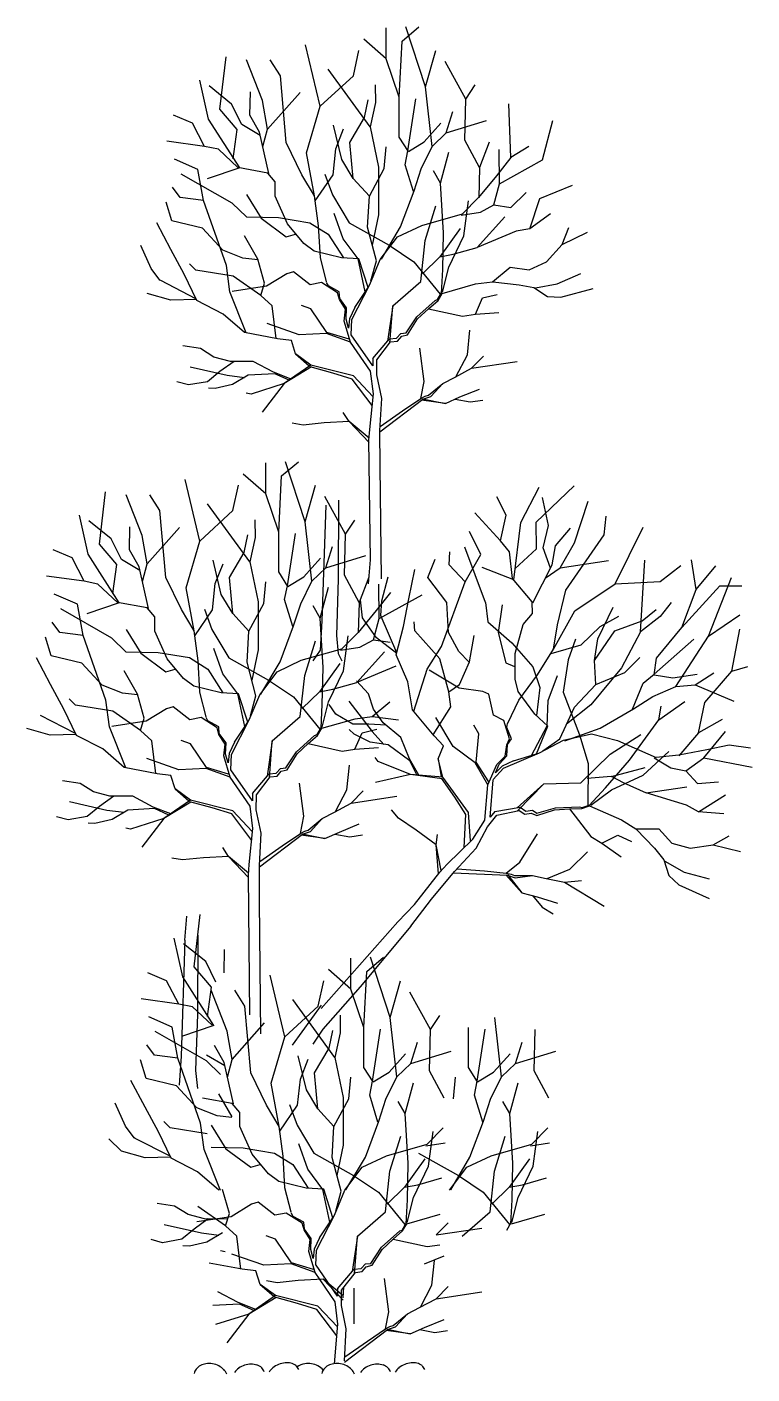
# Model space of a CAD drawing. Extents: x -42728 to 99010, y -18674 to 47645.
# Drawn here: x 46608 to 47145, y 1801 to 2797 of the extents above; entities that cross this region are included whole.
import ezdxf

# ---------------------------------------------------------------- set-up
doc = ezdxf.new("R2010")
doc.units = 0
doc.header["$LTSCALE"] = 100
doc.header["$MEASUREMENT"] = 0
doc.layers.get('0').update_dxf_attribs({"linetype": 'CONTINUOUS'})
doc.layers.get('DEFPOINTS').update_dxf_attribs({"linetype": 'CONTINUOUS'})
doc.layers.add('修饰', color=8, linetype='CONTINUOUS')
doc.layers.add('家具粗线', color=4, linetype='CONTINUOUS')

# ---------------------------------------------------------------- blocks, each defined once
blk = doc.blocks.new('A$C587A68A8')
at = {"color": 8}
for centre, radius, start, end in [((163, -0.7), 8.4, 141.3483, 170.8089), ((166, -3.1), 12.3, 117.0613, 141.3483), ((167.7, -6.4), 16, 97.7046, 117.0613), ((168.3, -11.3), 21, 80.8089, 97.7046), ((168.3, -11.3), 21, 63.9132, 80.8089), ((170.5, -6.9), 16, 44.5564, 63.9132), ((173.2, -4.3), 12.3, 20.2694, 44.5564), ((204.9, -7.8), 16, 124.7678, 144.1245), ((207.7, -11.8), 21, 107.8721, 124.7678), ((207.7, -11.8), 21, 90.9764, 107.8721), ((207.6, -6.9), 16, 71.6196, 90.9764), ((208.8, -3.3), 12.3, 47.3327, 71.6196), ((211.4, -0.5), 8.4, 17.8721, 47.3327), ((237.6, -6.6), 16, 129.2488, 148.6055), ((240.7, -10.5), 21, 112.3531, 129.2488), ((240.7, -10.5), 21, 95.4574, 112.3531), ((240.2, -5.5), 16, 76.1006, 95.4574), ((241.1, -1.9), 12.3, 51.8137, 76.1006), ((243.5, 1.1), 8.4, 22.3531, 51.8137), ((259.1, -6.4), 16, 97.7046, 125.5015), ((259.8, -11.3), 21, 80.8089, 97.7046), ((259.8, -11.3), 21, 63.9132, 80.8089), ((262, -6.9), 16, 41.5724, 63.9132), ((281.1, -0.7), 8.4, 141.3483, 170.8089), ((284.1, -3.1), 12.3, 117.0613, 141.3483), ((285.8, -6.4), 16, 97.7046, 117.0613), ((286.5, -11.3), 21, 80.8089, 97.7046), ((286.5, -11.3), 21, 63.9132, 80.8089), ((288.7, -6.9), 16, 44.5564, 63.9132), ((291.3, -4.3), 12.3, 20.2694, 44.5564), ((321.5, -7.8), 16, 124.7678, 144.1245), ((324.3, -11.8), 21, 107.8721, 124.7678), ((324.3, -11.8), 21, 90.9764, 107.8721), ((324.3, -6.9), 16, 71.6196, 90.9764), ((325.4, -3.3), 12.3, 47.3327, 71.6196), ((328.1, -0.5), 8.4, 17.8721, 47.3327), ((354.2, -6.6), 16, 129.2488, 148.6055), ((357.3, -10.5), 21, 112.3531, 129.2488), ((357.3, -10.5), 21, 95.4574, 112.3531), ((356.8, -5.5), 16, 76.1006, 95.4574), ((357.7, -1.9), 12.3, 51.8137, 76.1006), ((360.1, 1.1), 8.4, 22.3531, 51.8137)]:
    blk.add_arc(centre, radius, start, end, dxfattribs=at)
at = {"layer": '修饰'}
for p, q in [((346.9, 1231.8), (362.5, 1244.8)), ((368.5, 1189.4), (350.3, 1244.8)), ((332.1, 1215.4), (311.4, 1233.6)), ((332.1, 1215.4), (332.1, 1244)), ((271.1, 1171.5), (257.7, 1228.4)), ((301.8, 1199.8), (307, 1223.2)), ((344.1, 1179.9), (346.9, 1231.8)), ((368.5, 1189.4), (378, 1223.2)), ((178.5, 1168.7), (184.1, 1217.1)), ((217.9, 1176.8), (203.1, 1214.5)), ((234.3, 1199.8), (224.8, 1214.5)), ((344.1, 1179.9), (332.1, 1215.4)), ((405.7, 1178.2), (386.7, 1212.8)), ((167.8, 1159.6), (159.8, 1195.5)), ((239.8, 1138), (234.3, 1199.8)), ((271.1, 1171.5), (301.8, 1199.8)), ((317.4, 1152.4), (278.5, 1205.9)), ((189.2, 1173.6), (168.5, 1190.3)), ((206.2, 1163.4), (206.6, 1184.9)), ((222.4, 1150.5), (252.5, 1184.2)), ((322.1, 1191.4), (322.4, 1175)), ((374.8, 1134.5), (368.5, 1189.4)), ((405.7, 1178.2), (414.4, 1191.2)), ((198.6, 1154.6), (189.2, 1173.6)), ((222.4, 1150.5), (217.9, 1176.8)), ((258.4, 1128.5), (271.1, 1171.5)), ((312.2, 1161.1), (315.4, 1177.4)), ((322.4, 1175), (317.4, 1152.4)), ((344.3, 1143.1), (344.1, 1179.9)), ((352.2, 1130.3), (359.7, 1178.5)), ((404.9, 1140.1), (405.7, 1178.2)), ((447.5, 1124.2), (445.6, 1173.8)), ((153, 1156), (135.6, 1163.4)), ((196.7, 1114.5), (167.8, 1159.6)), ((194.5, 1150), (178.5, 1168.7)), ((215, 1147.7), (206.2, 1163.4)), ((298.7, 1138), (312.2, 1161.1)), ((387.6, 1146.9), (393.8, 1166.6)), ((387.6, 1146.9), (424.8, 1158.3)), ((476.7, 1121.9), (486.3, 1158.3)), ((164.3, 1134.5), (153, 1156)), ((190.8, 1123.1), (194.5, 1150)), ((215.8, 1144.5), (198.6, 1154.6)), ((223.8, 1109.4), (215, 1147.7)), ((218.1, 1134.3), (222.4, 1150.5)), ((291.1, 1122.3), (283.5, 1154)), ((285.5, 1132.3), (292.8, 1150.7)), ((317.4, 1152.4), (325.2, 1115.4)), ((367.4, 1138.8), (382.6, 1155.8)), ((374.8, 1134.5), (387.6, 1146.9)), ((164.3, 1134.5), (129.5, 1139.2)), ((177.1, 1131.8), (164.3, 1134.5)), ((254.3, 1108.3), (239.8, 1138)), ((301.7, 1104.8), (298.7, 1138)), ((330.3, 1114), (332.1, 1133.9)), ((352.7, 1129.8), (344.3, 1143.1)), ((352.7, 1129.8), (367.4, 1138.8)), ((364.4, 1113.7), (374.8, 1134.5)), ((418.4, 1114.8), (404.9, 1140.1)), ((427.3, 1138.3), (418.4, 1114.8)), ((464.2, 1134.5), (447.5, 1124.2)), ((158.1, 1113.2), (136.5, 1122.8)), ((195.1, 1114.8), (177.1, 1131.8)), ((265.9, 1088.7), (258.4, 1128.5)), ((283, 1108.2), (285.5, 1132.3)), ((301.7, 1104.8), (291.1, 1122.3)), ((349.7, 1117.5), (352.2, 1130.3)), ((382.4, 1100.5), (390.1, 1129)), ((447.5, 1124.2), (434.3, 1107.4)), ((437, 1100), (436.6, 1131.7)), ((437, 1100), (476.7, 1121.9)), ((189.9, 1081.9), (142.5, 1108.9)), ((163.3, 1084.4), (158.1, 1113.2)), ((196.7, 1114.5), (166.8, 1104.6)), ((222.6, 1109.8), (195.1, 1114.8)), ((229.6, 1101.6), (222.6, 1109.8)), ((265.9, 1088.7), (254.3, 1108.3)), ((266.5, 1084.3), (283, 1108.2)), ((275.4, 1108.9), (282.4, 1089.8)), ((316.6, 1088.5), (330.3, 1114)), ((325.2, 1115.4), (325.1, 1071.1)), ((357.3, 1092.7), (349.7, 1117.5)), ((357.9, 1093.3), (364.4, 1113.7)), ((382.4, 1100.5), (376, 1111.8)), ((418.4, 1114.8), (417.7, 1086.8)), ((141.7, 1087.3), (134.7, 1096.8)), ((229.6, 1088.5), (229.6, 1101.6)), ((316.6, 1088.5), (301.7, 1104.8)), ((385.2, 1054.7), (382.4, 1100.5)), ((434.3, 1107.4), (417.5, 1087.2)), ((431.7, 1080.3), (437, 1100)), ((474.1, 1086.4), (504.4, 1098.5)), ((163.3, 1084.4), (141.7, 1087.3)), ((184.4, 1024.5), (163.3, 1084.4)), ((203, 1089.9), (216.6, 1068)), ((241, 1062.9), (229.6, 1088.5)), ((269.7, 1061), (265.9, 1088.7)), ((282.4, 1089.8), (298, 1063.8)), ((315, 1059.8), (316.6, 1088.5)), ((345.5, 1060.1), (357.9, 1093.3)), ((417.5, 1087.2), (402.7, 1072.1)), ((403.9, 1051.8), (408.3, 1084)), ((447.3, 1078.1), (461.5, 1091.7)), ((465.1, 1058.4), (474.1, 1086.4)), ((133.9, 1065.6), (128.7, 1082.9)), ((189.9, 1081.9), (203, 1069.4)), ((292.3, 1048.9), (284.2, 1072.4)), ((325.1, 1071.1), (319.2, 1043.2)), ((365.1, 1061.5), (402.7, 1072.1)), ((368.1, 1047.4), (378.2, 1079.5)), ((401.4, 1070.8), (419.3, 1073.6)), ((419.3, 1073.6), (431.7, 1080.3)), ((431.7, 1080.3), (447.3, 1078.1)), ((484.1, 1072), (465.1, 1058.4)), ((133.1, 1039.1), (120.1, 1063.7)), ((162.2, 1058.8), (133.9, 1065.6)), ((181, 1038.6), (162.2, 1058.8)), ((203, 1069.4), (232.5, 1068.6)), ((216.6, 1068), (239.8, 1050.9)), ((232.5, 1068.6), (261.5, 1063.9)), ((256, 1044.8), (241, 1062.9)), ((261.5, 1063.9), (278.6, 1053.2)), ((271.3, 1031.9), (269.7, 1061)), ((298, 1063.8), (334.8, 1043.2)), ((323.1, 1028.6), (315, 1059.8)), ((327.7, 1030.1), (345.5, 1060.1)), ((342.7, 1050.9), (365.1, 1061.5)), ((382.2, 1032.4), (400.8, 1058.6)), ((416.4, 1041.1), (441.9, 1069.3)), ((465.1, 1058.4), (452.4, 1056.2)), ((495, 1043.7), (501, 1059.5)), ((213.5, 1030.1), (201.3, 1051.7)), ((239.8, 1050.9), (248.4, 1053.3)), ((278.6, 1053.2), (292.6, 1031.4)), ((306.4, 1030.4), (292.3, 1048.9)), ((326.6, 1029.8), (342.7, 1050.9)), ((364.1, 1009.6), (368.1, 1047.4)), ((384.5, 1020.7), (385.2, 1054.7)), ((390.1, 1023), (403.9, 1051.8)), ((452.4, 1056.2), (416.4, 1041.1)), ((495, 1043.7), (518.3, 1055.2)), ((115, 1021.6), (105.4, 1042.8)), ((145.5, 1016.4), (133.1, 1039.1)), ((199.7, 1031.2), (181, 1038.6)), ((265.7, 1037.7), (256, 1044.8)), ((290.8, 1031.5), (265.7, 1037.7)), ((334.8, 1043.2), (357.7, 1027.9)), ((381.9, 1032.4), (394, 1034.8)), ((394, 1034.8), (416.4, 1041.1)), ((480.5, 1027.8), (495, 1043.7)), ((123, 1010.9), (115, 1021.6)), ((156.2, 1020), (150.3, 1025.9)), ((187.6, 1000), (184.4, 1024.5)), ((213.5, 1029.7), (199.7, 1031.2)), ((219.8, 1008.1), (213.5, 1030.1)), ((276.9, 1009.2), (271.3, 1031.9)), ((307, 1030.5), (290.8, 1031.5)), ((312.8, 1000.2), (306.4, 1030.4)), ((315.5, 1004.2), (307, 1030.5)), ((317, 1006.7), (326.6, 1029.8)), ((318.1, 1010.3), (323.1, 1028.6)), ((357.7, 1027.9), (382.1, 997.9)), ((365.9, 1016.8), (381.9, 1032.4)), ((384.2, 999.7), (390.1, 1023)), ((430.4, 1009.4), (446.8, 1023)), ((446.8, 1023), (464.5, 1020.5)), ((464.5, 1020.5), (480.5, 1027.8)), ((123.8, 1010.4), (123, 1010.9)), ((156.3, 993.7), (123.8, 1010.4)), ((157.1, 991.9), (145.5, 1016.4)), ((190.6, 1014.6), (156.2, 1020)), ((216.4, 996.6), (190.6, 1014.6)), ((240.4, 1016.7), (221.6, 1005.2)), ((246.4, 1018.5), (240.4, 1016.7)), ((262, 1006.5), (246.4, 1018.5)), ((272.3, 1008.6), (262, 1006.5)), ((287.2, 999), (272.3, 1008.6)), ((278.8, 1005.5), (277, 1008.7)), ((338.2, 987.1), (364.1, 1009.6)), ((383.2, 998.6), (384.5, 1020.7)), ((414.8, 1007.3), (430.4, 1009.4)), ((430.7, 1009.4), (455, 1006.6)), ((490.3, 1007.3), (512, 1017)), ((133, 992.3), (111.3, 998.4)), ((202.8, 962.1), (187.6, 1000)), ((221.6, 1005.2), (189.8, 1000.3)), ((216.4, 996.6), (219.8, 1008.1)), ((226.8, 987.1), (216.4, 996.6)), ((288.7, 1000.1), (278.8, 1005.5)), ((288.9, 993), (287.2, 999)), ((289.2, 993.8), (288.7, 1000.1)), ((300.3, 974.4), (317, 1006.7)), ((303.1, 985.7), (315.5, 1004.2)), ((379.6, 992.9), (383.7, 999.6)), ((380.1, 992), (383.9, 998.6)), ((383.9, 998.6), (414.8, 1007.3)), ((421.3, 994.4), (434.7, 997.7)), ((455, 1006.6), (468.7, 1004)), ((468.7, 1004), (481.4, 995.8)), ((470.1, 1003.7), (490.3, 1007.3)), ((493.8, 995.1), (523.6, 1003.2)), ((156.8, 993.1), (133, 992.3)), ((181.5, 979.5), (157.1, 991.9)), ((230.5, 956.8), (226.8, 987.1)), ((262.5, 984.3), (253.9, 987.4)), ((277.4, 962.6), (262.5, 984.3)), ((294.6, 984.1), (288.9, 993)), ((295.5, 985.2), (289.2, 993.8)), ((293.4, 973.1), (294.6, 984.1)), ((295.1, 974.8), (295.5, 985.2)), ((303.1, 985.7), (298.2, 975.2)), ((338.2, 987.1), (333.5, 954.4)), ((335.5, 952.5), (338.2, 987.1)), ((360.6, 977), (377.4, 992)), ((361.2, 975), (371.2, 984.5)), ((371.2, 984.5), (380.1, 992)), ((371.2, 984.5), (402.8, 977.6)), ((377.4, 992), (379.6, 992.9)), ((414.6, 979.3), (421.3, 994.4)), ((481.4, 995.8), (493.8, 995.1)), ((201.1, 962.4), (181.5, 979.5)), ((299.1, 953.6), (293.4, 973.1)), ((297.3, 966.6), (295.1, 974.8)), ((298.2, 975.2), (297.3, 966.6)), ((299.8, 960.3), (300.3, 974.4)), ((350.7, 962.1), (360.6, 977)), ((351.9, 960.4), (361.2, 975)), ((402.8, 977.6), (414.6, 979.3)), ((414.6, 979.3), (436.4, 981)), ((231.8, 956.6), (201.1, 962.4)), ((251.6, 960.3), (222.2, 970.7)), ((277, 961.7), (251.6, 960.3)), ((299.1, 953.6), (277, 961.7)), ((297.8, 956.2), (277.4, 962.6)), ((319.8, 931.8), (299.9, 960.3)), ((341.6, 957.1), (345.7, 961.7)), ((342.7, 954.6), (346.5, 959)), ((345.7, 961.7), (350.7, 962.1)), ((346.5, 959), (351.9, 960.4)), ((407.2, 941.9), (409.4, 964.5)), ((160.4, 947.6), (144.2, 950.1)), ((172.8, 939.8), (160.4, 947.6)), ((244.5, 955.2), (231.8, 956.6)), ((248.3, 942.7), (244.5, 955.2)), ((317.7, 926.6), (299.1, 953.6)), ((319.9, 938.6), (335.3, 956.7)), ((323.5, 937.2), (336.3, 953.8)), ((335.3, 956.7), (341.6, 957.1)), ((336.3, 953.8), (342.7, 954.6)), ((367.3, 917.3), (363.3, 948)), ((188.1, 935.8), (172.8, 939.8)), ((191.5, 935.8), (178.4, 926.4)), ((209.3, 935.8), (188.1, 935.8)), ((227.9, 925.8), (209.3, 935.8)), ((248.3, 942.7), (261, 931.8)), ((262.4, 932.3), (248.3, 942.7)), ((319.9, 938.6), (319.8, 931.8)), ((323.4, 923.3), (323.5, 937.2)), ((396.5, 921.6), (407.2, 941.9)), ((411.1, 929.4), (422.1, 940.7)), ((411.1, 929.4), (453.3, 935.8)), ((150.8, 930.9), (185.1, 923.1)), ((178.4, 926.4), (167, 917)), ((185.1, 923.1), (201.2, 921)), ((204.6, 923), (190.2, 914.5)), ((229.3, 924.4), (204.6, 923)), ((244.3, 919.5), (227.9, 925.8)), ((242.6, 918.5), (229.3, 924.4)), ((262.4, 932.3), (237.9, 915.2)), ((263, 930.6), (237.9, 915.2)), ((282.7, 925), (261.9, 930.9)), ((301.8, 922.4), (262.4, 932.3)), ((300.8, 919.5), (282.7, 925)), ((319.8, 903.4), (301.8, 922.4)), ((320.3, 905.9), (317.7, 926.6)), ((328, 901.6), (323.4, 923.3)), ((384.5, 915.4), (395.8, 921.2)), ((395.8, 921.2), (411.1, 929.4)), ((149.3, 914), (138.6, 916.8)), ((167, 917), (149.3, 914)), ((174.2, 910.6), (167.8, 911)), ((190.2, 914.5), (174.2, 910.6)), ((237.9, 915.2), (207.2, 905.5)), ((237.9, 915.2), (217.6, 888.8)), ((319.2, 895.1), (300.8, 919.5)), ((364.2, 901.5), (367.3, 917.3)), ((371.4, 904.6), (384.5, 915.4)), ((373.4, 903.3), (384.5, 915.4)), ((400.3, 902.9), (418.4, 910.2)), ((207.2, 905.5), (202.7, 906.4)), ((316.9, 872.9), (320.3, 905.9)), ((326.4, 871.9), (328, 901.6)), ((326.4, 870.7), (366.2, 900.8)), ((347.4, 890.1), (364.2, 901.5)), ((364.2, 901.5), (368.2, 903.7)), ((386.9, 896.8), (364.9, 899.9)), ((365.9, 901.2), (386.9, 896.8)), ((366.2, 900.8), (373.4, 903.3)), ((368.2, 903.7), (371.4, 904.6)), ((386.9, 896.8), (400.3, 902.9)), ((396.1, 901), (409.9, 898.3)), ((409.9, 898.3), (421.6, 900.1)), ((297.8, 880.3), (292.3, 888.4)), ((326.6, 875.7), (347.4, 890.1)), ((255.3, 877), (245.2, 878.7)), ((274.7, 878.9), (255.3, 877)), ((297.8, 880.3), (274.7, 878.9)), ((316.3, 864.9), (297.8, 880.3)), ((316.3, 860.8), (297.8, 880.3)), ((316.2, 863), (316.9, 872.9)), ((326.5, 838.9), (326.4, 871.9)), ((317.6, 752.4), (316.2, 863)), ((220.8, 813.5), (220.8, 842)), ((235.5, 829.9), (251.1, 842.9)), ((257.2, 787.5), (239, 842.9)), ((327.7, 734.8), (326.5, 838.9)), ((159.8, 769.6), (146.4, 826.5)), ((220.8, 813.5), (200, 831.7)), ((232.8, 777.9), (235.5, 829.9)), ((67.2, 766.8), (72.8, 815.2)), ((106.6, 774.9), (91.8, 812.6)), ((123, 797.9), (113.5, 812.6)), ((190.5, 797.9), (195.7, 821.3)), ((232.8, 777.9), (220.8, 813.5)), ((257.2, 787.5), (266.7, 821.3)), ((294.4, 776.2), (275.4, 810.9)), ((443, 793.6), (434.4, 810.5)), ((456.7, 786.9), (473.5, 819.7)), ((470.7, 787.2), (505.9, 820.9)), ((482.1, 784.1), (476.8, 810.1)), ((128.4, 736.1), (123, 797.9)), ((159.8, 769.6), (190.5, 797.9)), ((206.1, 750.5), (167.1, 804)), ((276.3, 802.8), (272.7, 695.9)), ((288.1, 807.4), (287.8, 734.4)), ((506.2, 768.2), (519, 806.7)), ((56.5, 757.7), (48.5, 793.6)), ((77.8, 771.7), (57.2, 788.4)), ((210.8, 789.5), (211.1, 773.1)), ((263.5, 732.6), (257.2, 787.5)), ((294.4, 776.2), (303.1, 789.2)), ((437.9, 769.9), (414.2, 795.7)), ((437.9, 769.9), (443, 793.6)), ((450.2, 733.8), (456.7, 786.9)), ((471.1, 762.5), (470.7, 787.2)), ((533.6, 775.5), (535.6, 792.9)), ((94.9, 761.5), (95.3, 783)), ((111.1, 748.6), (106.6, 774.9)), ((111.1, 748.6), (141.2, 782.3)), ((200.9, 759.2), (204.1, 775.4)), ((211.1, 773.1), (206.1, 750.5)), ((233, 741.2), (232.8, 777.9)), ((240.8, 728.4), (248.4, 776.6)), ((293.5, 738.1), (294.4, 776.2)), ((419.6, 757.4), (409.1, 778.6)), ((477.2, 763.4), (482.1, 784.1)), ((488.7, 765.4), (502.7, 781.7)), ((498.3, 724.4), (533.6, 775.5)), ((543.8, 730.2), (569.8, 782.5)), ((41.7, 754.1), (24.3, 761.5)), ((83.2, 748.1), (67.2, 766.8)), ((87.3, 752.6), (77.8, 771.7)), ((103.7, 745.8), (94.9, 761.5)), ((147.1, 726.6), (159.8, 769.6)), ((276.3, 745), (282.5, 764.7)), ((390.4, 747.9), (391.1, 759.7)), ((424.1, 713), (404.9, 764)), ((446.1, 759.7), (437.9, 769.9)), ((449.1, 735.1), (446.1, 759.7)), ((451.1, 744.1), (471.1, 762.5)), ((484, 744.7), (477.2, 763.4)), ((485.5, 747.7), (488.7, 765.4)), ((493, 745.1), (506.2, 768.2)), ((52.9, 732.6), (41.7, 754.1)), ((85.4, 712.6), (56.5, 757.7)), ((79.5, 721.2), (83.2, 748.1)), ((104.5, 742.5), (87.3, 752.6)), ((106.8, 732.4), (111.1, 748.6)), ((179.7, 720.3), (172.1, 752)), ((174.2, 730.4), (181.5, 748.8)), ((187.3, 736.1), (200.9, 759.2)), ((206.1, 750.5), (213.9, 713.5)), ((256.1, 736.8), (271.3, 753.9)), ((276.3, 745), (313.5, 756.3)), ((315.9, 730.2), (317.6, 752.4)), ((370.6, 736.2), (377.6, 752.9)), ((405.3, 732), (390.4, 747.9)), ((405.3, 732), (419.6, 757.4)), ((467.7, 712.6), (485.5, 747.7)), ((493, 745.1), (537.6, 751.9)), ((567.3, 685.9), (571.4, 752)), ((585.5, 732.4), (604.5, 747.1)), ((618.8, 725), (614.4, 752.3)), ((618.8, 725), (637.1, 747)), ((52.9, 732.6), (18.2, 737.3)), ((112.4, 707.4), (103.7, 745.8)), ((142.9, 706.4), (128.4, 736.1)), ((190.4, 702.9), (187.3, 736.1)), ((241.3, 727.9), (233, 741.2)), ((241.3, 727.9), (256.1, 736.8)), ((263.5, 732.6), (276.3, 745)), ((307.1, 712.9), (293.5, 738.1)), ((316, 736.3), (307.1, 712.9)), ((328, 714.4), (334.1, 736.8)), ((353.1, 716.3), (358.8, 743.6)), ((388.1, 712.9), (370.6, 736.2)), ((450.2, 733.8), (420.8, 745.2)), ((467.1, 713.7), (449.1, 735.1)), ((479.3, 735.4), (493, 745.1)), ((630.2, 681.8), (651.6, 736.1)), ((65.7, 729.9), (52.9, 732.6)), ((83.8, 712.9), (65.7, 729.9)), ((154.5, 686.8), (147.1, 726.6)), ((171.7, 706.3), (174.2, 730.4)), ((219, 712.1), (220.8, 732)), ((238.3, 715.6), (240.8, 728.4)), ((253.1, 711.7), (263.5, 732.6)), ((271.1, 698.6), (278.7, 727.1)), ((287.8, 734.4), (286.1, 682.4)), ((336.1, 722.3), (323, 705.5)), ((325.7, 698.1), (325.3, 729.8)), ((383.3, 672.3), (405.3, 732)), ((490.5, 692.3), (498.3, 724.4)), ((506.6, 705.2), (543.8, 730.2)), ((543.8, 730.2), (585.5, 732.4)), ((605.4, 690), (640.7, 728.3)), ((605.4, 690), (618.8, 725)), ((640.7, 728.3), (660.9, 728.4)), ((46.8, 711.3), (25.1, 720.8)), ((52, 682.5), (46.8, 711.3)), ((85.4, 712.6), (55.4, 702.6)), ((111.3, 707.9), (83.8, 712.9)), ((190.4, 702.9), (179.7, 720.3)), ((205.2, 686.6), (219, 712.1)), ((213.9, 713.5), (213.7, 669.2)), ((246, 690.8), (238.3, 715.6)), ((246.6, 691.4), (253.1, 711.7)), ((271.1, 698.6), (264.7, 709.9)), ((307.1, 712.9), (306.3, 684.8)), ((310.4, 698.9), (308.4, 715.3)), ((325.7, 698.1), (365.4, 720)), ((327.3, 701), (328, 714.4)), ((348.1, 690.9), (353.1, 716.3)), ((389.7, 685.4), (388.1, 712.9)), ((424.1, 713), (426.2, 695.1)), ((439.3, 710.8), (435.8, 685.3)), ((467.3, 702.9), (467.1, 713.7)), ((595.8, 713), (585.6, 700.1)), ((78.5, 680), (31.2, 707)), ((118.3, 699.7), (111.3, 707.9)), ((118.3, 686.6), (118.3, 699.7)), ((154.5, 686.8), (142.9, 706.4)), ((155.2, 682.3), (171.7, 706.3)), ((164.1, 706.9), (171.1, 687.9)), ((205.2, 686.6), (190.4, 702.9)), ((273.9, 652.8), (271.1, 698.6)), ((323, 705.5), (306.2, 685.3)), ((323.1, 680.4), (310.4, 698.9)), ((320.4, 678.4), (325.7, 698.1)), ((327.6, 700.1), (327.3, 701)), ((342, 666.6), (327.6, 700.1)), ((458.9, 692.8), (467.3, 702.9)), ((486.9, 669.8), (506.6, 705.2)), ((527.8, 679.5), (542.1, 708.8)), ((529.9, 690.8), (547.2, 700.3)), ((585.6, 700.1), (567.3, 685.9)), ((568.8, 695.9), (581.7, 706.4)), ((630.2, 681.8), (659.1, 701.7)), ((30.3, 685.3), (23.4, 694.9)), ((52, 682.5), (30.3, 685.3)), ((91.7, 688), (105.2, 666.1)), ((129.7, 660.9), (118.3, 686.6)), ((158.4, 659), (154.5, 686.8)), ((171.1, 687.9), (186.6, 661.9)), ((203.7, 657.9), (205.2, 686.6)), ((234.2, 658.1), (246.6, 691.4)), ((272.7, 695.9), (271, 669)), ((306.2, 685.3), (291.3, 670.2)), ((341.4, 664.7), (348.1, 690.9)), ((358.7, 686.9), (357.9, 695.1)), ((381.7, 660.8), (358.7, 686.9)), ((399.3, 667.7), (389.7, 685.4)), ((426.2, 695.1), (448.4, 675.6)), ((435.8, 685.3), (442.8, 657.3)), ((451.3, 665.8), (458.9, 692.8)), ((486.9, 669.8), (490.5, 692.3)), ((512.6, 673.9), (529.9, 690.8)), ((524.8, 659.4), (543.7, 686.8)), ((543.7, 686.8), (568.8, 695.9)), ((567.3, 685.9), (549.7, 652.5)), ((582.1, 661.6), (605.4, 690)), ((651.7, 649.4), (659.2, 688.2)), ((22.5, 663.7), (17.3, 681)), ((73.1, 622.6), (52, 682.5)), ((78.5, 680), (91.6, 667.5)), ((256.8, 645.4), (266.9, 677.6)), ((286.1, 682.4), (287.8, 665.7)), ((292.6, 649.9), (297, 682.1)), ((307.9, 671.7), (320.4, 678.4)), ((320.4, 678.4), (336, 676.2)), ((341.9, 665.8), (323.1, 680.4)), ((370.1, 651.4), (383.3, 672.3)), ((409.2, 658.1), (413.6, 682.5)), ((448.4, 675.6), (467.8, 653.5)), ((484.6, 666), (512.6, 673.9)), ((507.2, 679.2), (500.4, 660.1)), ((524.8, 659.4), (527.8, 679.5)), ((579.9, 646.7), (616.5, 679.1)), ((600, 635.5), (630.2, 681.8)), ((21.8, 637.2), (8.7, 661.8)), ((50.9, 656.9), (22.5, 663.7)), ((91.6, 667.5), (121.2, 666.7)), ((105.2, 666.1), (128.5, 649)), ((121.2, 666.7), (150.2, 662)), ((144.7, 642.8), (129.7, 660.9)), ((150.2, 662), (167.2, 651.3)), ((181, 647), (172.9, 670.5)), ((186.6, 661.9), (223.5, 641.3)), ((213.7, 669.2), (207.9, 641.3)), ((253.7, 659.6), (291.3, 670.2)), ((271, 669), (264.3, 659)), ((287.8, 665.7), (291.1, 659)), ((290, 668.9), (307.9, 671.7)), ((305, 639.2), (330.6, 667.4)), ((352.3, 639.6), (341.4, 664.7)), ((390.1, 630.5), (381.7, 660.8)), ((409, 657.8), (399.3, 667.7)), ((451.3, 642.2), (451.3, 665.8)), ((472.2, 646), (486.9, 669.8)), ((500.4, 660.1), (495.8, 630.2)), ((552.7, 648.2), (566.8, 662.3)), ((580, 646.1), (582.1, 661.6)), ((69.7, 636.7), (50.9, 656.9)), ((102.2, 628.2), (89.9, 649.7)), ((128.5, 649), (137, 651.4)), ((159.9, 630), (158.4, 659)), ((167.2, 651.3), (181.2, 629.5)), ((211.8, 626.7), (203.7, 657.9)), ((215.2, 627.8), (231.4, 649)), ((216.4, 628.2), (234.2, 658.1)), ((231.4, 649), (253.7, 659.6)), ((270.9, 630.5), (289.5, 656.7)), ((273.1, 618.8), (273.9, 652.8)), ((278.7, 621.1), (292.6, 649.9)), ((341.1, 654.2), (305, 639.2)), ((357.6, 612.5), (370.1, 651.4)), ((399.6, 633.7), (372, 650.3)), ((400.1, 637.1), (409.2, 658.1)), ((442.8, 657.3), (450.9, 653.7)), ((467.8, 653.5), (474.1, 634.4)), ((549.7, 652.5), (521.3, 618.5)), ((525.9, 637.3), (524.8, 659.4)), ((525.9, 637.3), (552.7, 648.2)), ((617.8, 636.9), (635.1, 648.1)), ((626.7, 620.6), (651.7, 649.4)), ((651.7, 649.4), (666.7, 653.9)), ((34.2, 614.5), (21.8, 637.2)), ((88.4, 629.2), (69.7, 636.7)), ((154.4, 635.8), (144.7, 642.8)), ((179.5, 629.6), (154.4, 635.8)), ((195, 628.5), (181, 647)), ((223.5, 641.3), (246.4, 625.9)), ((252.7, 607.7), (256.8, 645.4)), ((282.7, 632.9), (305, 639.2)), ((315.7, 628.5), (304.8, 640.7)), ((356.5, 613.9), (352.3, 639.6)), ((390.1, 630.5), (400.1, 637.1)), ((454.3, 630.6), (451.3, 642.2)), ((454.9, 622.6), (472.2, 646)), ((481.9, 622.3), (490.7, 645.6)), ((506.4, 616.2), (525.9, 637.3)), ((559.9, 614.5), (569.8, 638.5)), ((569.8, 638.5), (579.9, 646.7)), ((578.7, 626.1), (600, 635.5)), ((580, 646.1), (597.1, 643.5)), ((597.1, 643.5), (619.6, 646.9)), ((600, 635.5), (617.8, 636.9)), ((617.8, 636.9), (653.7, 621.9)), ((44.9, 618.1), (39, 624)), ((76.3, 598.1), (73.1, 622.6)), ((102.1, 627.8), (88.4, 629.2)), ((108.5, 606.2), (102.2, 628.2)), ((165.6, 607.3), (159.9, 630)), ((195.7, 628.6), (179.5, 629.6)), ((201.5, 598.3), (195, 628.5)), ((204.2, 602.3), (195.7, 628.6)), ((205.6, 604.7), (215.2, 627.8)), ((206.8, 608.3), (211.8, 626.7)), ((246.4, 625.9), (270.8, 596)), ((254.6, 614.9), (270.5, 630.5)), ((270.5, 630.5), (282.7, 632.9)), ((320.3, 614.5), (315.7, 628.5)), ((392, 616.5), (390.1, 630.5)), ((421.4, 630.7), (399.6, 633.7)), ((427.2, 628.2), (421.4, 630.7)), ((431.5, 609), (427.2, 628.2)), ((444.8, 601.6), (454.9, 622.6)), ((469.6, 609.9), (454.3, 630.6)), ((474.1, 634.4), (471, 608.6)), ((495.8, 630.2), (511, 590.8)), ((560.8, 614.6), (578.7, 626.1)), ((45.8, 590), (34.2, 614.5)), ((79.3, 612.6), (44.9, 618.1)), ((105, 594.7), (79.3, 612.6)), ((129, 614.8), (110.3, 603.2)), ((135.1, 616.6), (129, 614.8)), ((150.7, 604.6), (135.1, 616.6)), ((271.9, 596.7), (273.1, 618.8)), ((272.9, 597.8), (278.7, 621.1)), ((285.7, 609.7), (279.3, 618.6)), ((297.7, 621.7), (319.1, 593.8)), ((319.1, 607.5), (335.5, 621.1)), ((329.5, 601.7), (320.3, 614.5)), ((376.4, 589.8), (356.5, 613.9)), ((375.5, 590.8), (392, 616.5)), ((480.9, 599.1), (481.9, 622.3)), ((492.7, 587), (506.4, 616.2)), ((521.3, 618.5), (499, 600.7)), ((530, 596.9), (560.8, 614.6)), ((584.2, 604.5), (608.3, 621.6)), ((584.2, 604.5), (586.5, 617.3)), ((621, 592.5), (626.7, 620.6)), ((44.9, 591.8), (12.5, 608.5)), ((91.5, 560.1), (76.3, 598.1)), ((110.3, 603.2), (78.4, 598.4)), ((105, 594.7), (108.5, 606.2)), ((161, 606.7), (150.7, 604.6)), ((175.9, 597.1), (161, 606.7)), ((167.4, 603.6), (165.6, 606.8)), ((177.4, 598.2), (167.4, 603.6)), ((177.8, 591.8), (177.4, 598.2)), ((189, 572.5), (205.6, 604.7)), ((191.8, 583.8), (204.2, 602.3)), ((226.9, 585.1), (252.7, 607.7)), ((268.3, 590.9), (272.3, 597.7)), ((272.6, 596.7), (303.4, 605.4)), ((301.3, 600.7), (285.7, 609.7)), ((316, 600.6), (301.3, 600.7)), ((303.4, 605.4), (319.1, 607.5)), ((332.2, 599.5), (316, 600.6)), ((319.4, 607.5), (343.7, 604.6)), ((345.8, 588.2), (329.5, 601.7)), ((394, 580), (378.1, 606.8)), ((417.7, 591.5), (413.1, 599.5)), ((440.8, 604), (431.5, 609)), ((446.2, 587.1), (440.8, 604)), ((443.8, 597.5), (444.4, 601.1)), ((466.6, 571.7), (480.9, 599.1)), ((481.5, 598.7), (469.6, 609.9)), ((471.2, 573.1), (481.5, 598.7)), ((557.1, 567.4), (584.2, 604.5)), ((642.9, 604.9), (621, 592.5)), ((21.6, 590.4), (0, 596.5)), ((45.4, 591.1), (21.6, 590.4)), ((70.2, 577.6), (45.8, 590)), ((115.5, 585.2), (105, 594.7)), ((119.1, 554.9), (115.5, 585.2)), ((151.2, 582.3), (142.6, 585.5)), ((177.5, 591), (175.9, 597.1)), ((183.3, 582.2), (177.5, 591)), ((184.2, 583.3), (177.8, 591.8)), ((226.9, 585.1), (222.2, 552.5)), ((224.2, 550.5), (226.9, 585.1)), ((249.3, 575.1), (266, 590)), ((259.9, 582.6), (268.8, 590.1)), ((266, 590), (268.3, 590.9)), ((268.8, 590.1), (272.6, 596.7)), ((302.7, 591.2), (298, 595.5)), ((317.5, 584), (302.7, 591.2)), ((303.3, 577.4), (310, 592.5)), ((310, 592.5), (323.4, 595.8)), ((319.1, 593.8), (330.1, 581.9)), ((353.8, 568.6), (345.8, 588.2)), ((385.2, 580.6), (376.4, 589.8)), ((415.3, 565.3), (417.7, 591.5)), ((443.6, 581.4), (446.2, 587.1)), ((448, 587), (443.8, 597.5)), ((444.3, 581.8), (448, 587)), ((473.9, 574), (496.1, 585.7)), ((477.1, 576), (492.7, 587)), ((496.1, 585.7), (522, 591.6)), ((497.2, 585.2), (530, 596.9)), ((511, 590.8), (518.8, 564.3)), ((522, 591.6), (545.9, 585.5)), ((539.3, 572.7), (567.6, 591)), ((545.9, 585.5), (581.7, 569.7)), ((621, 592.5), (602.6, 571.4)), ((626, 569.3), (645.8, 593.9)), ((89.8, 560.5), (70.2, 577.6)), ((166.1, 560.6), (151.2, 582.3)), ((182.1, 571.2), (183.3, 582.2)), ((183.7, 572.9), (184.2, 583.3)), ((186, 564.7), (183.7, 572.9)), ((186.9, 573.3), (186, 564.7)), ((191.8, 583.8), (186.9, 573.3)), ((239.3, 560.2), (249.3, 575.1)), ((240.6, 558.5), (249.9, 573.1)), ((249.9, 573.1), (259.9, 582.6)), ((259.9, 582.6), (291.5, 575.7)), ((291.5, 575.7), (303.3, 577.4)), ((303.3, 577.4), (325.1, 579)), ((334, 581.3), (317.5, 584)), ((353.9, 566.7), (334, 581.3)), ((380.3, 568.6), (385.2, 580.6)), ((414.4, 564.9), (394, 580)), ((440.5, 559.8), (473.9, 574)), ((442.3, 570.9), (443.6, 581.4)), ((443.7, 571.2), (444.3, 581.8)), ((449.9, 566.7), (471.2, 573.1)), ((512.1, 546.2), (539.3, 572.7)), ((569.7, 553.3), (593.6, 575.3)), ((628.5, 576.7), (602.7, 571.9)), ((649.4, 581.2), (628.5, 576.7)), ((668.9, 578.5), (649.4, 581.2)), ((120.5, 554.6), (89.8, 560.5)), ((140.3, 558.4), (110.9, 568.8)), ((186.4, 554.3), (166.1, 560.6)), ((187.8, 551.6), (182.1, 571.2)), ((188.4, 558.4), (189, 572.5)), ((234.4, 559.7), (239.3, 560.2)), ((295.9, 540), (298.1, 562.6)), ((324.9, 566.2), (322, 569.8)), ((354.7, 554), (324.9, 566.2)), ((362.4, 553.3), (353.8, 568.6)), ((360.4, 553.6), (353.9, 566.7)), ((384.5, 551.6), (380.3, 568.6)), ((380.3, 568.6), (383.1, 552)), ((426.3, 544.5), (414.4, 564.9)), ((427, 547.4), (415.3, 565.3)), ((426.3, 544.5), (434.4, 563.2)), ((433.2, 555.7), (436.7, 563.5)), ((439.4, 561.8), (433.2, 555.7)), ((434.4, 563.2), (442.3, 570.9)), ((436.7, 563.5), (443.7, 571.2)), ((449.9, 566.7), (439.4, 561.8)), ((518.8, 564.3), (518.5, 525.7)), ((534.9, 541.8), (557.1, 567.4)), ((540.6, 552.2), (571.6, 560.5)), ((579.8, 569.5), (595.4, 560.3)), ((602.7, 571.9), (581.7, 569.7)), ((595.4, 560.3), (609.3, 557.5)), ((609.3, 557.5), (626, 569.3)), ((626, 569.3), (670.5, 560.8)), ((49.1, 545.7), (32.8, 548.2)), ((133.1, 553.2), (120.5, 554.6)), ((137, 540.8), (133.1, 553.2)), ((165.6, 559.7), (140.3, 558.4)), ((187.8, 551.6), (165.6, 559.7)), ((206.4, 524.7), (187.8, 551.6)), ((208.5, 529.8), (188.6, 558.3)), ((208.5, 536.6), (224, 554.8)), ((212.2, 535.3), (225, 551.8)), ((224, 554.8), (230.3, 555.2)), ((225, 551.8), (231.4, 552.6)), ((230.3, 555.2), (234.4, 559.7)), ((231.4, 552.6), (235.2, 557.1)), ((235.2, 557.1), (240.6, 558.5)), ((354.7, 554), (322.2, 546.7)), ((384.5, 551.6), (354.7, 554)), ((383.8, 549.9), (354.7, 554)), ((395.5, 533), (383.2, 550.8)), ((408.4, 518.8), (384.5, 551.6)), ((428.3, 514.5), (431.2, 549.2)), ((431.1, 549.3), (440.5, 559.8)), ((518.1, 550.6), (540.3, 552.4)), ((540.3, 552.4), (551.2, 546.5)), ((540.6, 540), (569.7, 553.3)), ((609.3, 557.5), (619.9, 545.8)), ((61.5, 537.9), (49.1, 545.7)), ((76.8, 533.9), (61.5, 537.9)), ((151.1, 530.4), (137, 540.8)), ((137, 540.8), (149.7, 529.8)), ((208.5, 536.6), (208.5, 529.8)), ((212.1, 521.4), (212.2, 535.3)), ((256, 515.4), (251.9, 546.1)), ((285.2, 519.7), (295.9, 540)), ((299.8, 527.5), (310.8, 538.8)), ((423.4, 511.9), (426.3, 544.5)), ((477.8, 545.4), (453.3, 523.3)), ((453.6, 520.4), (477.8, 545.4)), ((477.8, 545.4), (512.1, 546.2)), ((519.8, 525.5), (534.9, 541.8)), ((521.3, 525.7), (540.6, 540)), ((551.2, 546.5), (572.5, 537.1)), ((572.5, 537.1), (610.1, 542.5)), ((609.8, 525.7), (572.5, 537.1)), ((619.9, 545.8), (639.5, 547.3)), ((39.5, 529), (73.8, 521.1)), ((67.1, 524.4), (55.7, 515.1)), ((80.2, 533.9), (67.1, 524.4)), ((97.9, 533.9), (76.8, 533.9)), ((116.6, 523.9), (97.9, 533.9)), ((133, 517.6), (116.6, 523.9)), ((151.1, 530.4), (126.6, 513.3)), ((151.7, 528.6), (126.6, 513.3)), ((171.4, 523.1), (150.6, 528.9)), ((190.4, 520.4), (151.1, 530.4)), ((189.5, 517.6), (171.4, 523.1)), ((208.9, 504), (206.4, 524.7)), ((284.5, 519.3), (299.8, 527.5)), ((299.8, 527.5), (342, 533.9)), ((405.9, 517.2), (395.5, 533)), ((432.7, 519.7), (456.1, 523.8)), ((456.1, 523.8), (461.3, 520.2)), ((471.4, 518.2), (488.6, 523.3)), ((488.6, 523.3), (511, 524.2)), ((511, 524.2), (513.3, 523.4)), ((513.2, 522.5), (520.3, 525.1)), ((513.3, 523.4), (520.8, 526)), ((520.3, 525.1), (549.7, 512.1)), ((621, 519.4), (609.8, 525.7)), ((621, 519.4), (645.8, 535.1)), ((38, 512.1), (27.3, 514.9)), ((55.7, 515.1), (38, 512.1)), ((78.8, 512.6), (62.9, 508.7)), ((73.8, 521.1), (89.9, 519.1)), ((93.3, 521.1), (78.8, 512.6)), ((117.9, 522.5), (93.3, 521.1)), ((126.6, 513.3), (95.9, 503.6)), ((126.6, 513.3), (106.3, 486.9)), ((131.3, 516.5), (117.9, 522.5)), ((207.8, 493.2), (189.5, 517.6)), ((208.4, 501.5), (190.4, 520.4)), ((216.6, 499.7), (212.1, 521.4)), ((252.8, 499.5), (256, 515.4)), ((260.1, 502.7), (273.1, 513.5)), ((262.1, 501.3), (273.1, 513.5)), ((273.1, 513.5), (284.5, 519.3)), ((343.7, 513.6), (337, 521.3)), ((359.9, 502.6), (343.7, 513.6)), ((404.4, 486.7), (405.9, 517.2)), ((410.2, 492.8), (408.4, 518.8)), ((412.2, 494.3), (423.4, 511.9)), ((425.7, 505.7), (434.6, 516.4)), ((432.7, 519.7), (428.3, 514.5)), ((434.6, 516.4), (455.1, 520.9)), ((455.1, 520.9), (460.5, 517.5)), ((460.5, 517.5), (466.3, 518.4)), ((461.3, 520.2), (467.3, 521)), ((466.3, 518.4), (471.4, 516.1)), ((467.3, 521), (471.4, 518.2)), ((471.4, 516.1), (487.8, 521.4)), ((487.8, 521.4), (501.6, 522.3)), ((501.6, 522.3), (513.2, 522.5)), ((501.6, 522.3), (521.5, 496.8)), ((549.7, 512.1), (563, 503.7)), ((644.3, 517.7), (621, 519.4)), ((62.9, 508.7), (56.5, 509)), ((95.9, 503.6), (91.3, 504.5)), ((205.6, 471), (208.9, 504)), ((215.1, 470), (216.6, 499.7)), ((215.1, 468.8), (254.9, 498.9)), ((236.1, 488.2), (252.8, 499.5)), ((252.8, 499.5), (256.9, 501.8)), ((275.5, 494.9), (253.6, 497.9)), ((254.5, 499.2), (275.5, 494.9)), ((254.9, 498.9), (262.1, 501.3)), ((256.9, 501.8), (260.1, 502.7)), ((275.5, 494.9), (289, 500.9)), ((284.8, 499), (298.5, 496.4)), ((289, 500.9), (307.1, 508.3)), ((298.5, 496.4), (310.3, 498.2)), ((378.5, 489), (359.9, 502.6)), ((378.5, 489), (379.5, 498.7)), ((415.3, 486.1), (425.7, 505.7)), ((455.7, 473.1), (472.2, 499.3)), ((531.6, 490.6), (546.4, 498)), ((546.4, 498), (558.9, 492)), ((563, 503.7), (584.3, 503.7)), ((563.3, 503.6), (580.1, 485.9)), ((584.3, 503.7), (596.4, 490.5)), ((186.4, 478.3), (181, 486.5)), ((215.3, 473.7), (236.1, 488.2)), ((380.4, 462.2), (378.5, 489)), ((383, 465.2), (378.5, 489)), ((388.5, 471.1), (412.2, 494.3)), ((395.2, 464.3), (415.3, 486.1)), ((521.5, 496.8), (531.6, 490.6)), ((531.6, 490.6), (549.5, 478)), ((580.1, 485.9), (589, 475.1)), ((596.4, 490.5), (613.3, 485.9)), ((613.3, 485.9), (634.6, 488.9)), ((634.6, 488.9), (649.3, 497.3)), ((634.6, 488.9), (659.9, 482.9)), ((143.9, 475.1), (133.9, 476.7)), ((163.4, 477), (143.9, 475.1)), ((186.4, 478.3), (163.4, 477)), ((205, 458.9), (186.4, 478.3)), ((205, 462.9), (186.4, 478.3)), ((443.1, 462.9), (455.7, 473.1)), ((502.1, 466.6), (518.2, 482.6)), ((589, 475.1), (593.6, 460.7)), ((589.9, 474), (607.7, 463.9)), ((204.9, 461.1), (205.6, 471)), ((206.2, 332.1), (204.9, 461.1)), ((215.1, 437), (215.1, 470)), ((358.5, 433.8), (381.7, 463.9)), ((374.2, 438.8), (395.2, 464.3)), ((381.7, 463.9), (388.5, 471.1)), ((394.4, 463.3), (444.3, 461.1)), ((397.7, 467), (423, 464.9)), ((423, 464.9), (443.1, 462.9)), ((457.6, 444.8), (442.7, 461.2)), ((443.1, 462.9), (447.7, 462)), ((444.2, 461.6), (457.6, 444.8)), ((444.3, 461.1), (451.4, 458.4)), ((447.7, 462), (450.7, 460.7)), ((450.7, 460.7), (467.6, 460.7)), ((451.4, 458.4), (467.6, 460.7)), ((467.6, 460.7), (480.1, 457.9)), ((480.9, 457.8), (502.1, 466.6)), ((593.6, 460.7), (602.7, 452.2)), ((607.7, 463.9), (630.7, 457.6)), ((480.1, 457.9), (497.1, 454.5)), ((497.1, 454.5), (512.8, 456.1)), ((497.1, 454.5), (533.7, 432.5)), ((602.7, 452.2), (630.8, 439.5)), ((216.3, 314.5), (215.1, 437)), ((355, 413.8), (374.2, 438.8)), ((457.6, 444.8), (471.9, 440.9)), ((467.4, 442.1), (476.3, 431.3)), ((471.9, 440.9), (490.5, 435)), ((154.7, 376.2), (160.3, 424.6)), ((343, 417.8), (358.5, 433.8)), ((476.3, 431.3), (486.5, 425.2)), ((146.1, 400.9), (147.8, 423.1)), ((343, 417.8), (272, 337.7)), ((355, 413.8), (308.2, 357.8)), ((144, 367), (136, 402.9)), ((146.1, 400.9), (142.5, 293.9)), ((157.9, 405.5), (157.6, 332.5)), ((165.4, 381.1), (144.7, 397.7)), ((182.4, 370.9), (182.8, 392.3)), ((170.7, 357.4), (154.7, 376.2)), ((174.8, 362), (165.4, 381.1)), ((299.5, 355.6), (278.7, 373.8)), ((299.5, 355.6), (299.5, 384.2)), ((314.2, 372.1), (329.8, 385.1)), ((335.8, 329.6), (317.7, 385.1)), ((129.2, 363.5), (111.8, 370.9)), ((140.4, 341.9), (129.2, 363.5)), ((172.9, 322), (144, 367)), ((238.4, 311.7), (225, 368.6)), ((269.2, 340), (274.4, 363.4)), ((311.4, 320.1), (314.2, 372.1)), ((335.8, 329.6), (345.4, 363.4)), ((167, 330.5), (170.7, 357.4)), ((185.2, 317), (170.5, 354.8)), ((201.6, 340), (192.1, 354.8)), ((308.2, 357.8), (273.7, 318.8)), ((311.4, 320.1), (299.5, 355.6)), ((373.1, 318.4), (354, 353)), ((140.4, 341.9), (105.7, 346.7)), ((153.2, 339.3), (140.4, 341.9)), ((171.3, 322.3), (153.2, 339.3)), ((207.1, 278.2), (201.6, 340)), ((238.4, 311.7), (269.2, 340)), ((245.4, 303.8), (272.5, 340.8)), ((284.8, 292.6), (245.8, 346.1)), ((134.3, 320.7), (112.6, 330.2)), ((157.6, 332.5), (155.9, 280.5)), ((189.7, 290.8), (219.8, 324.5)), ((289.5, 331.6), (289.7, 315.2)), ((342.1, 274.7), (335.8, 329.6)), ((373.1, 318.4), (381.7, 331.4)), ((438.9, 274.7), (432.6, 329.6)), ((166, 289.3), (118.7, 316.4)), ((139.5, 291.9), (134.3, 320.7)), ((172.9, 322), (143, 312)), ((189.7, 290.8), (185.2, 317)), ((225.7, 268.7), (238.4, 311.7)), ((273.7, 318.8), (264.3, 304.9)), ((279.6, 301.3), (282.7, 317.6)), ((289.7, 315.2), (284.8, 292.6)), ((311.6, 283.3), (311.4, 320.1)), ((319.5, 270.5), (327, 318.7)), ((372.2, 280.3), (373.1, 318.4)), ((408.4, 283.3), (408.2, 320.1)), ((416.2, 270.5), (423.8, 318.7)), ((469, 280.3), (469.8, 318.4)), ((117.8, 294.7), (110.9, 304.2)), ((182.4, 288), (173.5, 303.6)), ((266, 278.2), (279.6, 301.3)), ((355, 287.1), (361.1, 306.8)), ((451.7, 287.1), (457.9, 306.8)), ((110.1, 273.1), (104.9, 290.4)), ((139.5, 291.9), (117.8, 294.7)), ((160.6, 231.9), (139.5, 291.9)), ((142.5, 293.9), (140.8, 267.1)), ((183.1, 284.7), (166, 294.8)), ((166, 289.3), (179.1, 276.8)), ((191.1, 249.6), (182.4, 288)), ((185.4, 274.5), (189.7, 290.8)), ((258.4, 262.5), (250.8, 294.2)), ((252.9, 272.5), (260.1, 290.9)), ((284.8, 292.6), (292.5, 255.7)), ((334.8, 279), (349.9, 296)), ((342.1, 274.7), (355, 287.1)), ((355, 287.1), (392.1, 298.5)), ((431.5, 279), (446.7, 296)), ((438.9, 274.7), (451.7, 287.1)), ((451.7, 287.1), (488.9, 298.5)), ((155.9, 280.5), (157.6, 263.8)), ((221.6, 248.5), (207.1, 278.2)), ((269, 245.1), (266, 278.2)), ((297.6, 254.3), (299.5, 274.2)), ((320, 270), (311.6, 283.3)), ((320, 270), (334.8, 279)), ((331.7, 253.9), (342.1, 274.7)), ((385.7, 255), (372.2, 280.3)), ((394.4, 254.3), (396.2, 274.2)), ((416.7, 270), (408.4, 283.3)), ((416.7, 270), (431.5, 279)), ((428.5, 253.9), (438.9, 274.7)), ((482.5, 255), (469, 280.3)), ((109.3, 246.5), (96.2, 271.2)), ((138.4, 266.3), (110.1, 273.1)), ((157.2, 246), (138.4, 266.3)), ((233.2, 228.9), (225.7, 268.7)), ((250.3, 248.4), (252.9, 272.5)), ((269, 245.1), (258.4, 262.5)), ((317, 257.7), (319.5, 270.5)), ((349.7, 240.7), (357.4, 269.2)), ((413.7, 257.7), (416.2, 270.5)), ((446.5, 240.7), (454.1, 269.2)), ((91.2, 229), (81.6, 250.2)), ((189.9, 250.1), (162.4, 255)), ((189.7, 237.6), (177.4, 259.1)), ((197, 241.8), (189.9, 250.1)), ((242.8, 249.1), (249.8, 230)), ((283.9, 228.8), (297.6, 254.3)), ((292.5, 255.7), (292.4, 211.4)), ((324.6, 232.9), (317, 257.7)), ((325.3, 233.6), (331.7, 253.9)), ((349.7, 240.7), (343.3, 252)), ((421.4, 232.9), (413.7, 257.7)), ((422, 233.6), (428.5, 253.9)), ((446.5, 240.7), (440.1, 252)), ((121.7, 223.8), (109.3, 246.5)), ((175.9, 238.6), (157.2, 246)), ((189.6, 237.2), (175.9, 238.6)), ((196.9, 228.7), (197, 241.8)), ((233.2, 228.9), (221.6, 248.5)), ((233.8, 224.5), (250.3, 248.4)), ((283.9, 228.8), (269, 245.1)), ((352.5, 194.9), (349.7, 240.7)), ((449.3, 194.9), (446.5, 240.7)), ((99.2, 218.3), (91.2, 229)), ((132.4, 227.4), (126.5, 233.3)), ((166.8, 222), (132.4, 227.4)), ((163.8, 207.5), (160.6, 231.9)), ((170.3, 230.1), (183.9, 208.2)), ((208.3, 203.1), (196.9, 228.7)), ((237, 201.2), (233.2, 228.9)), ((249.8, 230), (265.3, 204.1)), ((282.3, 200.1), (283.9, 228.8)), ((312.9, 200.3), (325.3, 233.6)), ((384.8, 227.5), (370, 212.3)), ((371.2, 192.1), (375.6, 224.2)), ((409.6, 200.3), (422, 233.6)), ((481.6, 227.5), (466.7, 212.3)), ((468, 192.1), (472.4, 224.2)), ((87.5, 205.9), (75.6, 217.3)), ((100, 217.8), (99.2, 218.3)), ((132.5, 201.2), (100, 217.8)), ((133.3, 199.4), (121.7, 223.8)), ((259.7, 189.2), (251.5, 212.7)), ((332.4, 201.7), (370, 212.3)), ((335.5, 187.6), (345.6, 219.7)), ((368.7, 211), (386.6, 213.8)), ((429.2, 201.7), (466.7, 212.3)), ((432.2, 187.6), (442.3, 219.7)), ((465.5, 211), (483.3, 213.8)), ((109.2, 199.8), (87.5, 205.9)), ((132.9, 200.5), (109.2, 199.8)), ((157.7, 187), (133.3, 199.4)), ((179, 169.5), (163.8, 207.5)), ((170.3, 209.6), (199.8, 208.9)), ((183.9, 208.2), (207.1, 191.1)), ((199.8, 208.9), (228.8, 204.2)), ((223.4, 185), (208.3, 203.1)), ((228.8, 204.2), (245.9, 193.5)), ((238.6, 172.1), (237, 201.2)), ((265.3, 204.1), (302.1, 183.4)), ((290.4, 168.9), (282.3, 200.1)), ((292.4, 211.4), (286.5, 183.5)), ((295, 170.3), (312.9, 200.3)), ((310, 191.1), (332.4, 201.7)), ((362, 204.1), (398.9, 183.4)), ((391.8, 170.3), (409.6, 200.3)), ((406.8, 191.1), (429.2, 201.7)), ((177.3, 169.8), (157.7, 187)), ((207.1, 191.1), (215.7, 193.5)), ((245.9, 193.5), (259.9, 171.7)), ((273.7, 170.6), (259.7, 189.2)), ((293.9, 170), (310, 191.1)), ((331.4, 149.9), (335.5, 187.6)), ((349.5, 172.6), (368.1, 198.8)), ((351.8, 161), (352.5, 194.9)), ((357.4, 163.2), (371.2, 192.1)), ((390.7, 170), (406.8, 191.1)), ((428.2, 149.9), (432.2, 187.6)), ((446.3, 172.6), (464.9, 198.8)), ((448.6, 161), (449.3, 194.9)), ((454.1, 163.2), (468, 192.1)), ((233, 177.9), (223.4, 185)), ((258.1, 171.8), (233, 177.9)), ((302.1, 183.4), (325.1, 168.1)), ((349.2, 172.6), (361.3, 175)), ((361.3, 175), (383.7, 181.4)), ((398.9, 183.4), (421.8, 168.1)), ((446, 172.6), (458.1, 175)), ((458.1, 175), (480.5, 181.4)), ((187.2, 148.3), (180.8, 170.4)), ((244.3, 149.5), (238.6, 172.1)), ((274.4, 170.7), (258.1, 171.8)), ((280.1, 140.4), (273.7, 170.6)), ((282.8, 144.4), (274.4, 170.7)), ((284.3, 146.9), (293.9, 170)), ((285.5, 150.5), (290.4, 168.9)), ((325.1, 168.1), (349.4, 138.2)), ((333.2, 157.1), (349.2, 172.6)), ((351.6, 140), (357.4, 163.2)), ((421.8, 168.1), (446.2, 138.2)), ((430, 157.1), (446, 172.6)), ((448.3, 140), (454.1, 163.2)), ((136.6, 155), (120.3, 157.6)), ((149, 147.3), (136.6, 155)), ((183.7, 136.9), (157.9, 154.8)), ((207.7, 157), (188.9, 145.4)), ((213.8, 158.8), (207.7, 157)), ((229.3, 146.7), (213.8, 158.8)), ((305.6, 127.3), (331.4, 149.9)), ((350.6, 138.8), (351.8, 161)), ((402.3, 127.3), (428.2, 149.9)), ((447.3, 138.8), (448.6, 161)), ((127, 138.3), (161.3, 130.5)), ((164.3, 143.3), (149, 147.3)), ((167.7, 143.3), (154.6, 133.8)), ((188.9, 145.4), (157.1, 140.6)), ((185.4, 143.2), (164.3, 143.3)), ((183.7, 136.9), (187.2, 148.3)), ((239.7, 148.8), (229.3, 146.7)), ((254.6, 139.3), (239.7, 148.8)), ((246.1, 145.7), (244.3, 148.9)), ((256, 140.3), (246.1, 145.7)), ((256.2, 133.2), (254.6, 139.3)), ((256.5, 134), (256, 140.3)), ((267.6, 114.6), (284.3, 146.9)), ((270.4, 125.9), (282.8, 144.4)), ((346.9, 133.1), (351, 139.9)), ((347.4, 132.3), (351.2, 138.8)), ((351.2, 138.8), (382.1, 147.6)), ((378.4, 128.5), (389.4, 139.8)), ((443.7, 133.1), (447.8, 139.9)), ((448, 138.8), (478.9, 147.6)), ((143.2, 124.5), (125.5, 121.4)), ((154.6, 133.8), (143.2, 124.5)), ((161.3, 130.5), (177.4, 128.4)), ((180.8, 130.4), (166.3, 122)), ((194.1, 127.3), (183.7, 136.9)), ((197.8, 97), (194.1, 127.3)), ((229.8, 124.5), (221.2, 127.7)), ((244.7, 102.8), (229.8, 124.5)), ((261.9, 124.3), (256.2, 133.2)), ((262.8, 125.4), (256.5, 134)), ((262.4, 115), (262.8, 125.4)), ((270.4, 125.9), (265.5, 115.5)), ((305.6, 127.3), (300.8, 94.7)), ((302.8, 92.7), (305.6, 127.3)), ((327.9, 117.3), (344.7, 132.2)), ((328.5, 115.2), (338.5, 124.7)), ((338.5, 124.7), (347.4, 132.3)), ((338.5, 124.7), (370.2, 117.8)), ((344.7, 132.2), (346.9, 133.1)), ((378.4, 128.5), (420.6, 134.9)), ((125.5, 121.4), (114.8, 124.3)), ((150.4, 118.1), (144, 118.4)), ((166.3, 122), (150.4, 118.1)), ((183.4, 113), (178.9, 113.9)), ((260.7, 113.3), (261.9, 124.3)), ((266.4, 93.8), (260.7, 113.3)), ((264.6, 106.9), (262.4, 115)), ((265.5, 115.5), (264.6, 106.9)), ((267.1, 100.5), (267.6, 114.6)), ((318, 102.3), (327.9, 117.3)), ((319.3, 100.7), (328.5, 115.2)), ((370.2, 117.8), (381.9, 119.5)), ((199.1, 96.8), (168.4, 102.6)), ((219, 100.5), (189.6, 110.9)), ((244.3, 101.9), (219, 100.5)), ((266.4, 93.8), (244.3, 101.9)), ((265.1, 96.5), (244.7, 102.8)), ((287.2, 72), (267.3, 100.5)), ((308.9, 97.4), (313, 101.9)), ((313, 101.9), (318, 102.3)), ((313.8, 99.2), (319.3, 100.7)), ((367.7, 101.9), (385.7, 109.3)), ((374.5, 82.1), (376.7, 104.8)), ((211.8, 95.4), (199.1, 96.8)), ((215.7, 82.9), (211.8, 95.4)), ((273.9, 87.7), (250.9, 86.4)), ((285, 66.8), (266.4, 93.8)), ((292.5, 68.3), (273.9, 87.7)), ((292.5, 72.3), (273.9, 87.7)), ((287.2, 78.8), (302.6, 96.9)), ((290.8, 77.5), (303.7, 94)), ((302.6, 96.9), (308.9, 97.4)), ((303.7, 94), (310.1, 94.8)), ((310.1, 94.8), (313.8, 99.2)), ((334.7, 57.5), (330.6, 88.3)), ((195.2, 66), (176.6, 76)), ((215.7, 82.9), (228.4, 72)), ((229.7, 72.6), (215.7, 82.9)), ((231.4, 84.4), (221.4, 86.1)), ((250.9, 86.4), (231.4, 84.4)), ((287.2, 78.8), (287.2, 72)), ((290.8, 63.5), (290.8, 77.5)), ((292.4, 70.5), (293.1, 80.4)), ((302.6, 46.4), (302.6, 79.4)), ((363.8, 61.9), (374.5, 82.1)), ((378.4, 69.6), (389.4, 80.9)), ((378.4, 69.6), (420.6, 76.1)), ((211.6, 59.8), (195.2, 66)), ((229.7, 72.6), (205.2, 55.4)), ((230.3, 70.8), (205.2, 55.4)), ((250.1, 65.2), (229.3, 71.1)), ((269.1, 62.6), (229.7, 72.6)), ((287.6, 46.1), (285, 66.8)), ((363.1, 61.5), (378.4, 69.6))]:
    blk.add_line(p, q, dxfattribs=at)
at = {"layer": '修饰', "color": 8}
for p, q in [((196.6, 64.6), (172, 63.2)), ((209.9, 58.7), (196.6, 64.6)), ((268.2, 59.8), (250.1, 65.2)), ((287.1, 43.7), (269.1, 62.6)), ((295.3, 41.8), (290.8, 63.5)), ((205.2, 55.4), (174.5, 45.8)), ((205.2, 55.4), (184.9, 29)), ((286.5, 35.3), (268.2, 59.8)), ((331.5, 41.7), (334.7, 57.5)), ((338.7, 44.8), (351.8, 55.6)), ((340.7, 43.5), (351.8, 55.6)), ((351.8, 55.6), (363.1, 61.5)), ((367.7, 43.1), (385.7, 50.4)), ((284.4, 9.5), (287.6, 46.1)), ((293.7, 12.1), (295.3, 41.8)), ((293.7, 10.9), (333.5, 41.1)), ((314.8, 30.4), (331.5, 41.7)), ((331.5, 41.7), (335.6, 43.9)), ((354.2, 37.1), (332.2, 40.1)), ((333.2, 41.4), (354.2, 37.1)), ((333.5, 41.1), (340.7, 43.5)), ((335.6, 43.9), (338.7, 44.8)), ((354.2, 37.1), (367.7, 43.1)), ((363.4, 41.2), (377.2, 38.5)), ((377.2, 38.5), (388.9, 40.3)), ((293.9, 15.9), (314.8, 30.4))]:
    blk.add_line(p, q, dxfattribs=at)
blk = doc.blocks.new('A$C193F0752')
at = {"layer": '家具粗线', "color": 8, "xscale": 0.8553599999999999, "yscale": 0.8553599999999999, "zscale": 0.8553599999999999}
blk.add_blockref('A$C587A68A8', (0, 0), dxfattribs=at)
blk = doc.blocks.new('A$C4788171D')
at = {"layer": 'DEFPOINTS', "xscale": 0.468, "yscale": 0.468, "zscale": 0.468}
blk.add_blockref('A$C193F0752', (0, 0), dxfattribs=at)

msp = doc.modelspace()

# ---------------------------------------------------------------- block references
at = {"xscale": 2, "yscale": 2, "zscale": 2}
msp.add_blockref('A$C4788171D', (46608.14476, 1800.66191), dxfattribs=at)

doc.saveas('drawing.dxf')
